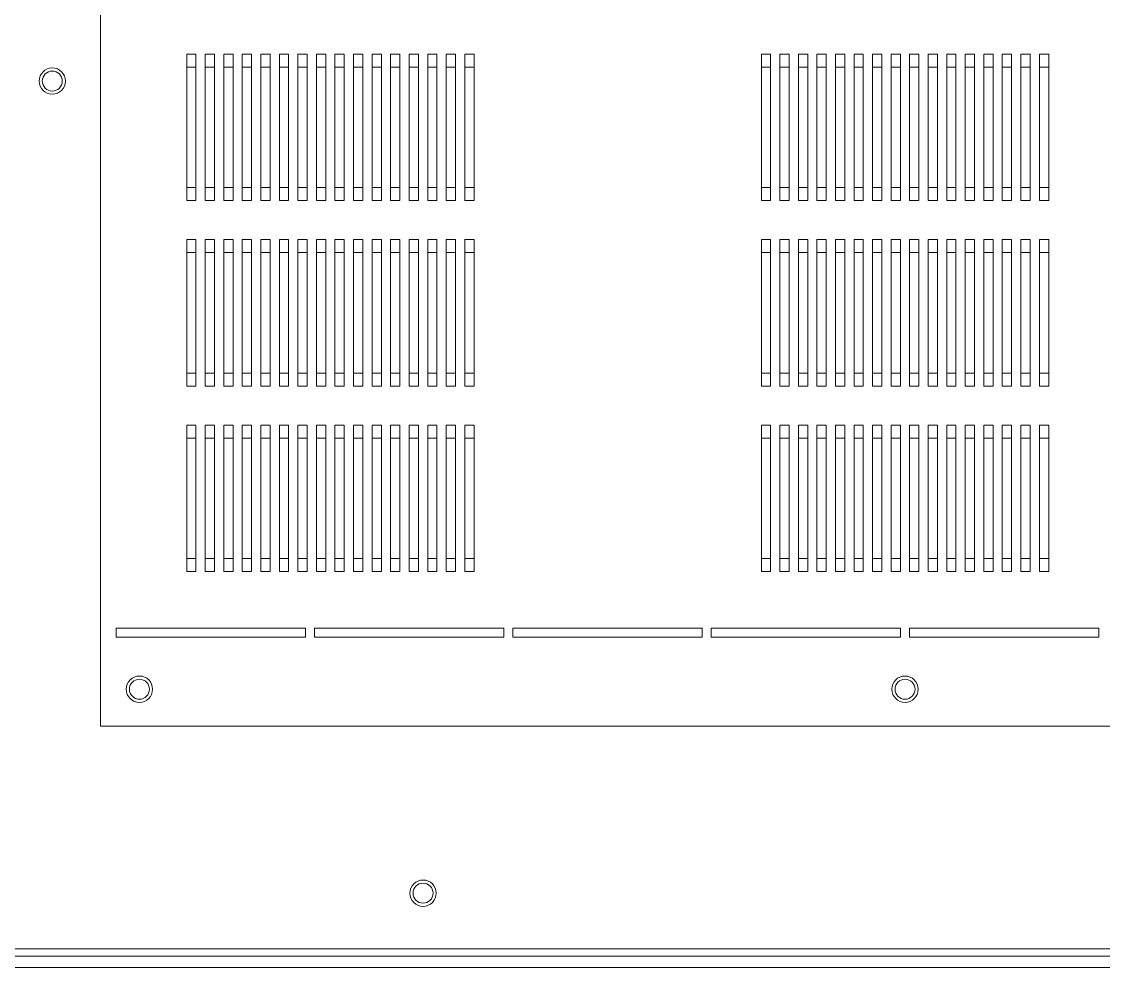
# Model space of a CAD drawing. Extents: x 758840 to 1108724, y -102573 to 143521.
# Drawn here: x 877093.7 to 877385.5, y 66432.6 to 66687.6 of the extents above; entities that cross this region are included whole.
import ezdxf

# ---------------------------------------------------------------- set-up
doc = ezdxf.new("R2010")
doc.units = 0
doc.header["$LTSCALE"] = 1000
doc.header["$MEASUREMENT"] = 0
doc.layers.add('02电气-设备', color=255, linetype='Continuous')

# ---------------------------------------------------------------- blocks, each defined once
blk = doc.blocks.new('低压总进线柜')
at = {"linetype": 'Continuous', "lineweight": 15}
for p, q in [((610, 65), (610, 430.5)), ((633.25, 242.74), (633.25, 246.24)), ((635.75, 246.24), (633.25, 246.24)), ((635.75, 242.74), (635.75, 246.24)), ((638.25, 242.74), (638.25, 246.24)), ((640.75, 246.24), (638.25, 246.24)), ((640.75, 242.74), (640.75, 246.24)), ((643.25, 242.74), (643.25, 246.24)), ((645.75, 246.24), (643.25, 246.24)), ((645.75, 242.74), (645.75, 246.24)), ((648.25, 242.74), (648.25, 246.24)), ((650.75, 246.24), (648.25, 246.24)), ((650.75, 242.74), (650.75, 246.24)), ((653.25, 242.74), (653.25, 246.24)), ((655.75, 246.24), (653.25, 246.24)), ((655.75, 242.74), (655.75, 246.24)), ((658.25, 242.74), (658.25, 246.24)), ((660.75, 246.24), (658.25, 246.24)), ((660.75, 242.74), (660.75, 246.24)), ((663.25, 242.74), (663.25, 246.24)), ((665.75, 246.24), (663.25, 246.24)), ((665.75, 242.74), (665.75, 246.24)), ((668.25, 242.74), (668.25, 246.24)), ((670.75, 246.24), (668.25, 246.24)), ((670.75, 242.74), (670.75, 246.24)), ((673.25, 242.74), (673.25, 246.24)), ((675.75, 246.24), (673.25, 246.24)), ((675.75, 242.74), (675.75, 246.24)), ((678.25, 242.74), (678.25, 246.24)), ((680.75, 246.24), (678.25, 246.24)), ((680.75, 242.74), (680.75, 246.24)), ((683.25, 242.74), (683.25, 246.24)), ((685.75, 246.24), (683.25, 246.24)), ((685.75, 242.74), (685.75, 246.24)), ((688.25, 242.74), (688.25, 246.24)), ((690.75, 246.24), (688.25, 246.24)), ((690.75, 242.74), (690.75, 246.24)), ((693.25, 242.74), (693.25, 246.24)), ((695.75, 246.24), (693.25, 246.24)), ((695.75, 242.74), (695.75, 246.24)), ((698.25, 242.74), (698.25, 246.24)), ((700.75, 246.24), (698.25, 246.24)), ((700.75, 242.74), (700.75, 246.24)), ((703.25, 242.74), (703.25, 246.24)), ((705.75, 246.24), (703.25, 246.24)), ((705.75, 242.74), (705.75, 246.24)), ((708.25, 242.74), (708.25, 246.24)), ((710.75, 246.24), (708.25, 246.24)), ((710.75, 242.74), (710.75, 246.24)), ((788.25, 242.74), (788.25, 246.24)), ((790.75, 246.24), (788.25, 246.24)), ((790.75, 242.74), (790.75, 246.24)), ((793.25, 242.74), (793.25, 246.24)), ((795.75, 246.24), (793.25, 246.24)), ((795.75, 242.74), (795.75, 246.24)), ((798.25, 242.74), (798.25, 246.24)), ((800.75, 246.24), (798.25, 246.24)), ((800.75, 242.74), (800.75, 246.24)), ((803.25, 242.74), (803.25, 246.24)), ((805.75, 246.24), (803.25, 246.24)), ((805.75, 242.74), (805.75, 246.24)), ((808.25, 242.74), (808.25, 246.24)), ((810.75, 246.24), (808.25, 246.24)), ((810.75, 242.74), (810.75, 246.24)), ((813.25, 242.74), (813.25, 246.24)), ((815.75, 246.24), (813.25, 246.24)), ((815.75, 242.74), (815.75, 246.24)), ((818.25, 242.74), (818.25, 246.24)), ((820.75, 246.24), (818.25, 246.24)), ((820.75, 242.74), (820.75, 246.24)), ((823.25, 242.74), (823.25, 246.24)), ((825.75, 246.24), (823.25, 246.24)), ((825.75, 242.74), (825.75, 246.24)), ((828.25, 242.74), (828.25, 246.24)), ((830.75, 246.24), (828.25, 246.24)), ((830.75, 242.74), (830.75, 246.24)), ((833.25, 242.74), (833.25, 246.24)), ((835.75, 246.24), (833.25, 246.24)), ((835.75, 242.74), (835.75, 246.24)), ((838.25, 242.74), (838.25, 246.24)), ((840.75, 246.24), (838.25, 246.24)), ((840.75, 242.74), (840.75, 246.24)), ((843.25, 242.74), (843.25, 246.24)), ((845.75, 246.24), (843.25, 246.24)), ((845.75, 242.74), (845.75, 246.24)), ((848.25, 242.74), (848.25, 246.24)), ((850.75, 246.24), (848.25, 246.24)), ((850.75, 242.74), (850.75, 246.24)), ((853.25, 242.74), (853.25, 246.24)), ((855.75, 246.24), (853.25, 246.24)), ((855.75, 242.74), (855.75, 246.24)), ((858.25, 242.74), (858.25, 246.24)), ((860.75, 246.24), (858.25, 246.24)), ((860.75, 242.74), (860.75, 246.24)), ((863.25, 242.74), (863.25, 246.24)), ((865.75, 246.24), (863.25, 246.24)), ((865.75, 242.74), (865.75, 246.24)), ((635.75, 242.74), (633.25, 242.74)), ((633.25, 210.26), (633.25, 242.74)), ((635.75, 210.26), (635.75, 242.74)), ((640.75, 242.74), (638.25, 242.74)), ((638.25, 210.26), (638.25, 242.74)), ((640.75, 210.26), (640.75, 242.74)), ((645.75, 242.74), (643.25, 242.74)), ((643.25, 210.26), (643.25, 242.74)), ((645.75, 210.26), (645.75, 242.74)), ((650.75, 242.74), (648.25, 242.74)), ((648.25, 210.26), (648.25, 242.74)), ((650.75, 210.26), (650.75, 242.74)), ((655.75, 242.74), (653.25, 242.74)), ((653.25, 210.26), (653.25, 242.74)), ((655.75, 210.26), (655.75, 242.74)), ((660.75, 242.74), (658.25, 242.74)), ((658.25, 210.26), (658.25, 242.74)), ((660.75, 210.26), (660.75, 242.74)), ((665.75, 242.74), (663.25, 242.74)), ((663.25, 210.26), (663.25, 242.74)), ((665.75, 210.26), (665.75, 242.74)), ((670.75, 242.74), (668.25, 242.74)), ((668.25, 210.26), (668.25, 242.74)), ((670.75, 210.26), (670.75, 242.74)), ((675.75, 242.74), (673.25, 242.74)), ((673.25, 210.26), (673.25, 242.74)), ((675.75, 210.26), (675.75, 242.74)), ((680.75, 242.74), (678.25, 242.74)), ((678.25, 210.26), (678.25, 242.74)), ((680.75, 210.26), (680.75, 242.74)), ((685.75, 242.74), (683.25, 242.74)), ((683.25, 210.26), (683.25, 242.74)), ((685.75, 210.26), (685.75, 242.74)), ((690.75, 242.74), (688.25, 242.74)), ((688.25, 210.26), (688.25, 242.74)), ((690.75, 210.26), (690.75, 242.74)), ((695.75, 242.74), (693.25, 242.74)), ((693.25, 210.26), (693.25, 242.74)), ((695.75, 210.26), (695.75, 242.74)), ((700.75, 242.74), (698.25, 242.74)), ((698.25, 210.26), (698.25, 242.74)), ((700.75, 210.26), (700.75, 242.74)), ((705.75, 242.74), (703.25, 242.74)), ((703.25, 210.26), (703.25, 242.74)), ((705.75, 210.26), (705.75, 242.74)), ((710.75, 242.74), (708.25, 242.74)), ((708.25, 210.26), (708.25, 242.74)), ((710.75, 210.26), (710.75, 242.74)), ((790.75, 242.74), (788.25, 242.74)), ((788.25, 210.26), (788.25, 242.74)), ((790.75, 210.26), (790.75, 242.74)), ((795.75, 242.74), (793.25, 242.74)), ((793.25, 210.26), (793.25, 242.74)), ((795.75, 210.26), (795.75, 242.74)), ((800.75, 242.74), (798.25, 242.74)), ((798.25, 210.26), (798.25, 242.74)), ((800.75, 210.26), (800.75, 242.74)), ((805.75, 242.74), (803.25, 242.74)), ((803.25, 210.26), (803.25, 242.74)), ((805.75, 210.26), (805.75, 242.74)), ((810.75, 242.74), (808.25, 242.74)), ((808.25, 210.26), (808.25, 242.74)), ((810.75, 210.26), (810.75, 242.74)), ((815.75, 242.74), (813.25, 242.74)), ((813.25, 210.26), (813.25, 242.74)), ((815.75, 210.26), (815.75, 242.74)), ((820.75, 242.74), (818.25, 242.74)), ((818.25, 210.26), (818.25, 242.74)), ((820.75, 210.26), (820.75, 242.74)), ((825.75, 242.74), (823.25, 242.74)), ((823.25, 210.26), (823.25, 242.74)), ((825.75, 210.26), (825.75, 242.74)), ((830.75, 242.74), (828.25, 242.74)), ((828.25, 210.26), (828.25, 242.74)), ((830.75, 210.26), (830.75, 242.74)), ((835.75, 242.74), (833.25, 242.74)), ((833.25, 210.26), (833.25, 242.74)), ((835.75, 210.26), (835.75, 242.74)), ((840.75, 242.74), (838.25, 242.74)), ((838.25, 210.26), (838.25, 242.74)), ((840.75, 210.26), (840.75, 242.74)), ((845.75, 242.74), (843.25, 242.74)), ((843.25, 210.26), (843.25, 242.74)), ((845.75, 210.26), (845.75, 242.74)), ((850.75, 242.74), (848.25, 242.74)), ((848.25, 210.26), (848.25, 242.74)), ((850.75, 210.26), (850.75, 242.74)), ((855.75, 242.74), (853.25, 242.74)), ((853.25, 210.26), (853.25, 242.74)), ((855.75, 210.26), (855.75, 242.74)), ((860.75, 242.74), (858.25, 242.74)), ((858.25, 210.26), (858.25, 242.74)), ((860.75, 210.26), (860.75, 242.74)), ((865.75, 242.74), (863.25, 242.74)), ((863.25, 210.26), (863.25, 242.74)), ((865.75, 210.26), (865.75, 242.74)), ((635.75, 210.26), (633.25, 210.26)), ((633.25, 206.76), (633.25, 210.26)), ((635.75, 206.76), (635.75, 210.26)), ((640.75, 210.26), (638.25, 210.26)), ((638.25, 206.76), (638.25, 210.26)), ((640.75, 206.76), (640.75, 210.26)), ((645.75, 210.26), (643.25, 210.26)), ((643.25, 206.76), (643.25, 210.26)), ((645.75, 206.76), (645.75, 210.26)), ((650.75, 210.26), (648.25, 210.26)), ((648.25, 206.76), (648.25, 210.26)), ((650.75, 206.76), (650.75, 210.26)), ((655.75, 210.26), (653.25, 210.26)), ((653.25, 206.76), (653.25, 210.26)), ((655.75, 206.76), (655.75, 210.26)), ((660.75, 210.26), (658.25, 210.26)), ((658.25, 206.76), (658.25, 210.26)), ((660.75, 206.76), (660.75, 210.26)), ((665.75, 210.26), (663.25, 210.26)), ((663.25, 206.76), (663.25, 210.26)), ((665.75, 206.76), (665.75, 210.26)), ((670.75, 210.26), (668.25, 210.26)), ((668.25, 206.76), (668.25, 210.26)), ((670.75, 206.76), (670.75, 210.26)), ((675.75, 210.26), (673.25, 210.26)), ((673.25, 206.76), (673.25, 210.26)), ((675.75, 206.76), (675.75, 210.26)), ((680.75, 210.26), (678.25, 210.26)), ((678.25, 206.76), (678.25, 210.26)), ((680.75, 206.76), (680.75, 210.26)), ((685.75, 210.26), (683.25, 210.26)), ((683.25, 206.76), (683.25, 210.26)), ((685.75, 206.76), (685.75, 210.26)), ((690.75, 210.26), (688.25, 210.26)), ((688.25, 206.76), (688.25, 210.26)), ((690.75, 206.76), (690.75, 210.26)), ((695.75, 210.26), (693.25, 210.26)), ((693.25, 206.76), (693.25, 210.26)), ((695.75, 206.76), (695.75, 210.26)), ((700.75, 210.26), (698.25, 210.26)), ((698.25, 206.76), (698.25, 210.26)), ((700.75, 206.76), (700.75, 210.26)), ((705.75, 210.26), (703.25, 210.26)), ((703.25, 206.76), (703.25, 210.26)), ((705.75, 206.76), (705.75, 210.26)), ((710.75, 210.26), (708.25, 210.26)), ((708.25, 206.76), (708.25, 210.26)), ((710.75, 206.76), (710.75, 210.26)), ((790.75, 210.26), (788.25, 210.26)), ((788.25, 206.76), (788.25, 210.26)), ((790.75, 206.76), (790.75, 210.26)), ((795.75, 210.26), (793.25, 210.26)), ((793.25, 206.76), (793.25, 210.26)), ((795.75, 206.76), (795.75, 210.26)), ((800.75, 210.26), (798.25, 210.26)), ((798.25, 206.76), (798.25, 210.26)), ((800.75, 206.76), (800.75, 210.26)), ((805.75, 210.26), (803.25, 210.26)), ((803.25, 206.76), (803.25, 210.26)), ((805.75, 206.76), (805.75, 210.26)), ((810.75, 210.26), (808.25, 210.26)), ((808.25, 206.76), (808.25, 210.26)), ((810.75, 206.76), (810.75, 210.26)), ((815.75, 210.26), (813.25, 210.26)), ((813.25, 206.76), (813.25, 210.26)), ((815.75, 206.76), (815.75, 210.26)), ((820.75, 210.26), (818.25, 210.26)), ((818.25, 206.76), (818.25, 210.26)), ((820.75, 206.76), (820.75, 210.26)), ((825.75, 210.26), (823.25, 210.26)), ((823.25, 206.76), (823.25, 210.26)), ((825.75, 206.76), (825.75, 210.26)), ((830.75, 210.26), (828.25, 210.26)), ((828.25, 206.76), (828.25, 210.26)), ((830.75, 206.76), (830.75, 210.26)), ((835.75, 210.26), (833.25, 210.26)), ((833.25, 206.76), (833.25, 210.26)), ((835.75, 206.76), (835.75, 210.26)), ((840.75, 210.26), (838.25, 210.26)), ((838.25, 206.76), (838.25, 210.26)), ((840.75, 206.76), (840.75, 210.26)), ((845.75, 210.26), (843.25, 210.26)), ((843.25, 206.76), (843.25, 210.26)), ((845.75, 206.76), (845.75, 210.26)), ((850.75, 210.26), (848.25, 210.26)), ((848.25, 206.76), (848.25, 210.26)), ((850.75, 206.76), (850.75, 210.26)), ((855.75, 210.26), (853.25, 210.26)), ((853.25, 206.76), (853.25, 210.26)), ((855.75, 206.76), (855.75, 210.26)), ((860.75, 210.26), (858.25, 210.26)), ((858.25, 206.76), (858.25, 210.26)), ((860.75, 206.76), (860.75, 210.26)), ((865.75, 210.26), (863.25, 210.26)), ((863.25, 206.76), (863.25, 210.26)), ((865.75, 206.76), (865.75, 210.26)), ((633.25, 206.76), (635.75, 206.76)), ((638.25, 206.76), (640.75, 206.76)), ((643.25, 206.76), (645.75, 206.76)), ((648.25, 206.76), (650.75, 206.76)), ((653.25, 206.76), (655.75, 206.76)), ((658.25, 206.76), (660.75, 206.76)), ((663.25, 206.76), (665.75, 206.76)), ((668.25, 206.76), (670.75, 206.76)), ((673.25, 206.76), (675.75, 206.76)), ((678.25, 206.76), (680.75, 206.76)), ((683.25, 206.76), (685.75, 206.76)), ((688.25, 206.76), (690.75, 206.76)), ((693.25, 206.76), (695.75, 206.76)), ((698.25, 206.76), (700.75, 206.76)), ((703.25, 206.76), (705.75, 206.76)), ((708.25, 206.76), (710.75, 206.76)), ((788.25, 206.76), (790.75, 206.76)), ((793.25, 206.76), (795.75, 206.76)), ((798.25, 206.76), (800.75, 206.76)), ((803.25, 206.76), (805.75, 206.76)), ((808.25, 206.76), (810.75, 206.76)), ((813.25, 206.76), (815.75, 206.76)), ((818.25, 206.76), (820.75, 206.76)), ((823.25, 206.76), (825.75, 206.76)), ((828.25, 206.76), (830.75, 206.76)), ((833.25, 206.76), (835.75, 206.76)), ((838.25, 206.76), (840.75, 206.76)), ((843.25, 206.76), (845.75, 206.76)), ((848.25, 206.76), (850.75, 206.76)), ((853.25, 206.76), (855.75, 206.76)), ((858.25, 206.76), (860.75, 206.76)), ((863.25, 206.76), (865.75, 206.76)), ((633.25, 192.74), (633.25, 196.24)), ((635.75, 196.24), (633.25, 196.24)), ((635.75, 192.74), (635.75, 196.24)), ((638.25, 192.74), (638.25, 196.24)), ((640.75, 196.24), (638.25, 196.24)), ((640.75, 192.74), (640.75, 196.24)), ((643.25, 192.74), (643.25, 196.24)), ((645.75, 196.24), (643.25, 196.24)), ((645.75, 192.74), (645.75, 196.24)), ((648.25, 192.74), (648.25, 196.24)), ((650.75, 196.24), (648.25, 196.24)), ((650.75, 192.74), (650.75, 196.24)), ((653.25, 192.74), (653.25, 196.24)), ((655.75, 196.24), (653.25, 196.24)), ((655.75, 192.74), (655.75, 196.24)), ((658.25, 192.74), (658.25, 196.24)), ((660.75, 196.24), (658.25, 196.24)), ((660.75, 192.74), (660.75, 196.24)), ((663.25, 192.74), (663.25, 196.24)), ((665.75, 196.24), (663.25, 196.24)), ((665.75, 192.74), (665.75, 196.24)), ((668.25, 192.74), (668.25, 196.24)), ((670.75, 196.24), (668.25, 196.24)), ((670.75, 192.74), (670.75, 196.24)), ((673.25, 192.74), (673.25, 196.24)), ((675.75, 196.24), (673.25, 196.24)), ((675.75, 192.74), (675.75, 196.24)), ((678.25, 192.74), (678.25, 196.24)), ((680.75, 196.24), (678.25, 196.24)), ((680.75, 192.74), (680.75, 196.24)), ((683.25, 192.74), (683.25, 196.24)), ((685.75, 196.24), (683.25, 196.24)), ((685.75, 192.74), (685.75, 196.24)), ((688.25, 192.74), (688.25, 196.24)), ((690.75, 196.24), (688.25, 196.24)), ((690.75, 192.74), (690.75, 196.24)), ((693.25, 192.74), (693.25, 196.24)), ((695.75, 196.24), (693.25, 196.24)), ((695.75, 192.74), (695.75, 196.24)), ((698.25, 192.74), (698.25, 196.24)), ((700.75, 196.24), (698.25, 196.24)), ((700.75, 192.74), (700.75, 196.24)), ((703.25, 192.74), (703.25, 196.24)), ((705.75, 196.24), (703.25, 196.24)), ((705.75, 192.74), (705.75, 196.24)), ((708.25, 192.74), (708.25, 196.24)), ((710.75, 196.24), (708.25, 196.24)), ((710.75, 192.74), (710.75, 196.24)), ((788.25, 192.74), (788.25, 196.24)), ((790.75, 196.24), (788.25, 196.24)), ((790.75, 192.74), (790.75, 196.24)), ((793.25, 192.74), (793.25, 196.24)), ((795.75, 196.24), (793.25, 196.24)), ((795.75, 192.74), (795.75, 196.24)), ((798.25, 192.74), (798.25, 196.24)), ((800.75, 196.24), (798.25, 196.24)), ((800.75, 192.74), (800.75, 196.24)), ((803.25, 192.74), (803.25, 196.24)), ((805.75, 196.24), (803.25, 196.24)), ((805.75, 192.74), (805.75, 196.24)), ((808.25, 192.74), (808.25, 196.24)), ((810.75, 196.24), (808.25, 196.24)), ((810.75, 192.74), (810.75, 196.24)), ((813.25, 192.74), (813.25, 196.24)), ((815.75, 196.24), (813.25, 196.24)), ((815.75, 192.74), (815.75, 196.24)), ((818.25, 192.74), (818.25, 196.24)), ((820.75, 196.24), (818.25, 196.24)), ((820.75, 192.74), (820.75, 196.24)), ((823.25, 192.74), (823.25, 196.24)), ((825.75, 196.24), (823.25, 196.24)), ((825.75, 192.74), (825.75, 196.24)), ((828.25, 192.74), (828.25, 196.24)), ((830.75, 196.24), (828.25, 196.24)), ((830.75, 192.74), (830.75, 196.24)), ((833.25, 192.74), (833.25, 196.24)), ((835.75, 196.24), (833.25, 196.24)), ((835.75, 192.74), (835.75, 196.24)), ((838.25, 192.74), (838.25, 196.24)), ((840.75, 196.24), (838.25, 196.24)), ((840.75, 192.74), (840.75, 196.24)), ((843.25, 192.74), (843.25, 196.24)), ((845.75, 196.24), (843.25, 196.24)), ((845.75, 192.74), (845.75, 196.24)), ((848.25, 192.74), (848.25, 196.24)), ((850.75, 196.24), (848.25, 196.24)), ((850.75, 192.74), (850.75, 196.24)), ((853.25, 192.74), (853.25, 196.24)), ((855.75, 196.24), (853.25, 196.24)), ((855.75, 192.74), (855.75, 196.24)), ((858.25, 192.74), (858.25, 196.24)), ((860.75, 196.24), (858.25, 196.24)), ((860.75, 192.74), (860.75, 196.24)), ((863.25, 192.74), (863.25, 196.24)), ((865.75, 196.24), (863.25, 196.24)), ((865.75, 192.74), (865.75, 196.24)), ((635.75, 192.74), (633.25, 192.74)), ((633.25, 160.26), (633.25, 192.74)), ((635.75, 160.26), (635.75, 192.74)), ((640.75, 192.74), (638.25, 192.74)), ((638.25, 160.26), (638.25, 192.74)), ((640.75, 160.26), (640.75, 192.74)), ((645.75, 192.74), (643.25, 192.74)), ((643.25, 160.26), (643.25, 192.74)), ((645.75, 160.26), (645.75, 192.74)), ((650.75, 192.74), (648.25, 192.74)), ((648.25, 160.26), (648.25, 192.74)), ((650.75, 160.26), (650.75, 192.74)), ((655.75, 192.74), (653.25, 192.74)), ((653.25, 160.26), (653.25, 192.74)), ((655.75, 160.26), (655.75, 192.74)), ((660.75, 192.74), (658.25, 192.74)), ((658.25, 160.26), (658.25, 192.74)), ((660.75, 160.26), (660.75, 192.74)), ((665.75, 192.74), (663.25, 192.74)), ((663.25, 160.26), (663.25, 192.74)), ((665.75, 160.26), (665.75, 192.74)), ((670.75, 192.74), (668.25, 192.74)), ((668.25, 160.26), (668.25, 192.74)), ((670.75, 160.26), (670.75, 192.74)), ((675.75, 192.74), (673.25, 192.74)), ((673.25, 160.26), (673.25, 192.74)), ((675.75, 160.26), (675.75, 192.74)), ((680.75, 192.74), (678.25, 192.74)), ((678.25, 160.26), (678.25, 192.74)), ((680.75, 160.26), (680.75, 192.74)), ((685.75, 192.74), (683.25, 192.74)), ((683.25, 160.26), (683.25, 192.74)), ((685.75, 160.26), (685.75, 192.74)), ((690.75, 192.74), (688.25, 192.74)), ((688.25, 160.26), (688.25, 192.74)), ((690.75, 160.26), (690.75, 192.74)), ((695.75, 192.74), (693.25, 192.74)), ((693.25, 160.26), (693.25, 192.74)), ((695.75, 160.26), (695.75, 192.74)), ((700.75, 192.74), (698.25, 192.74)), ((698.25, 160.26), (698.25, 192.74)), ((700.75, 160.26), (700.75, 192.74)), ((705.75, 192.74), (703.25, 192.74)), ((703.25, 160.26), (703.25, 192.74)), ((705.75, 160.26), (705.75, 192.74)), ((710.75, 192.74), (708.25, 192.74)), ((708.25, 160.26), (708.25, 192.74)), ((710.75, 160.26), (710.75, 192.74)), ((790.75, 192.74), (788.25, 192.74)), ((788.25, 160.26), (788.25, 192.74)), ((790.75, 160.26), (790.75, 192.74)), ((795.75, 192.74), (793.25, 192.74)), ((793.25, 160.26), (793.25, 192.74)), ((795.75, 160.26), (795.75, 192.74)), ((800.75, 192.74), (798.25, 192.74)), ((798.25, 160.26), (798.25, 192.74)), ((800.75, 160.26), (800.75, 192.74)), ((805.75, 192.74), (803.25, 192.74)), ((803.25, 160.26), (803.25, 192.74)), ((805.75, 160.26), (805.75, 192.74)), ((810.75, 192.74), (808.25, 192.74)), ((808.25, 160.26), (808.25, 192.74)), ((810.75, 160.26), (810.75, 192.74)), ((815.75, 192.74), (813.25, 192.74)), ((813.25, 160.26), (813.25, 192.74)), ((815.75, 160.26), (815.75, 192.74)), ((820.75, 192.74), (818.25, 192.74)), ((818.25, 160.26), (818.25, 192.74)), ((820.75, 160.26), (820.75, 192.74)), ((825.75, 192.74), (823.25, 192.74)), ((823.25, 160.26), (823.25, 192.74)), ((825.75, 160.26), (825.75, 192.74)), ((830.75, 192.74), (828.25, 192.74)), ((828.25, 160.26), (828.25, 192.74)), ((830.75, 160.26), (830.75, 192.74)), ((835.75, 192.74), (833.25, 192.74)), ((833.25, 160.26), (833.25, 192.74)), ((835.75, 160.26), (835.75, 192.74)), ((840.75, 192.74), (838.25, 192.74)), ((838.25, 160.26), (838.25, 192.74)), ((840.75, 160.26), (840.75, 192.74)), ((845.75, 192.74), (843.25, 192.74)), ((843.25, 160.26), (843.25, 192.74)), ((845.75, 160.26), (845.75, 192.74)), ((850.75, 192.74), (848.25, 192.74)), ((848.25, 160.26), (848.25, 192.74)), ((850.75, 160.26), (850.75, 192.74)), ((855.75, 192.74), (853.25, 192.74)), ((853.25, 160.26), (853.25, 192.74)), ((855.75, 160.26), (855.75, 192.74)), ((860.75, 192.74), (858.25, 192.74)), ((858.25, 160.26), (858.25, 192.74)), ((860.75, 160.26), (860.75, 192.74)), ((865.75, 192.74), (863.25, 192.74)), ((863.25, 160.26), (863.25, 192.74)), ((865.75, 160.26), (865.75, 192.74)), ((635.75, 160.26), (633.25, 160.26)), ((633.25, 156.76), (633.25, 160.26)), ((635.75, 156.76), (635.75, 160.26)), ((640.75, 160.26), (638.25, 160.26)), ((638.25, 156.76), (638.25, 160.26)), ((640.75, 156.76), (640.75, 160.26)), ((645.75, 160.26), (643.25, 160.26)), ((643.25, 156.76), (643.25, 160.26)), ((645.75, 156.76), (645.75, 160.26)), ((650.75, 160.26), (648.25, 160.26)), ((648.25, 156.76), (648.25, 160.26)), ((650.75, 156.76), (650.75, 160.26)), ((655.75, 160.26), (653.25, 160.26)), ((653.25, 156.76), (653.25, 160.26)), ((655.75, 156.76), (655.75, 160.26)), ((660.75, 160.26), (658.25, 160.26)), ((658.25, 156.76), (658.25, 160.26)), ((660.75, 156.76), (660.75, 160.26)), ((665.75, 160.26), (663.25, 160.26)), ((663.25, 156.76), (663.25, 160.26)), ((665.75, 156.76), (665.75, 160.26)), ((670.75, 160.26), (668.25, 160.26)), ((668.25, 156.76), (668.25, 160.26)), ((670.75, 156.76), (670.75, 160.26)), ((675.75, 160.26), (673.25, 160.26)), ((673.25, 156.76), (673.25, 160.26)), ((675.75, 156.76), (675.75, 160.26)), ((680.75, 160.26), (678.25, 160.26)), ((678.25, 156.76), (678.25, 160.26)), ((680.75, 156.76), (680.75, 160.26)), ((685.75, 160.26), (683.25, 160.26)), ((683.25, 156.76), (683.25, 160.26)), ((685.75, 156.76), (685.75, 160.26)), ((690.75, 160.26), (688.25, 160.26)), ((688.25, 156.76), (688.25, 160.26)), ((690.75, 156.76), (690.75, 160.26)), ((695.75, 160.26), (693.25, 160.26)), ((693.25, 156.76), (693.25, 160.26)), ((695.75, 156.76), (695.75, 160.26)), ((700.75, 160.26), (698.25, 160.26)), ((698.25, 156.76), (698.25, 160.26)), ((700.75, 156.76), (700.75, 160.26)), ((705.75, 160.26), (703.25, 160.26)), ((703.25, 156.76), (703.25, 160.26)), ((705.75, 156.76), (705.75, 160.26)), ((710.75, 160.26), (708.25, 160.26)), ((708.25, 156.76), (708.25, 160.26)), ((710.75, 156.76), (710.75, 160.26)), ((790.75, 160.26), (788.25, 160.26)), ((788.25, 156.76), (788.25, 160.26)), ((790.75, 156.76), (790.75, 160.26)), ((795.75, 160.26), (793.25, 160.26)), ((793.25, 156.76), (793.25, 160.26)), ((795.75, 156.76), (795.75, 160.26)), ((800.75, 160.26), (798.25, 160.26)), ((798.25, 156.76), (798.25, 160.26)), ((800.75, 156.76), (800.75, 160.26)), ((805.75, 160.26), (803.25, 160.26)), ((803.25, 156.76), (803.25, 160.26)), ((805.75, 156.76), (805.75, 160.26)), ((810.75, 160.26), (808.25, 160.26)), ((808.25, 156.76), (808.25, 160.26)), ((810.75, 156.76), (810.75, 160.26)), ((815.75, 160.26), (813.25, 160.26)), ((813.25, 156.76), (813.25, 160.26)), ((815.75, 156.76), (815.75, 160.26)), ((820.75, 160.26), (818.25, 160.26)), ((818.25, 156.76), (818.25, 160.26)), ((820.75, 156.76), (820.75, 160.26)), ((825.75, 160.26), (823.25, 160.26)), ((823.25, 156.76), (823.25, 160.26)), ((825.75, 156.76), (825.75, 160.26)), ((830.75, 160.26), (828.25, 160.26)), ((828.25, 156.76), (828.25, 160.26)), ((830.75, 156.76), (830.75, 160.26)), ((835.75, 160.26), (833.25, 160.26)), ((833.25, 156.76), (833.25, 160.26)), ((835.75, 156.76), (835.75, 160.26)), ((840.75, 160.26), (838.25, 160.26)), ((838.25, 156.76), (838.25, 160.26)), ((840.75, 156.76), (840.75, 160.26)), ((845.75, 160.26), (843.25, 160.26)), ((843.25, 156.76), (843.25, 160.26)), ((845.75, 156.76), (845.75, 160.26)), ((850.75, 160.26), (848.25, 160.26)), ((848.25, 156.76), (848.25, 160.26)), ((850.75, 156.76), (850.75, 160.26)), ((855.75, 160.26), (853.25, 160.26)), ((853.25, 156.76), (853.25, 160.26)), ((855.75, 156.76), (855.75, 160.26)), ((860.75, 160.26), (858.25, 160.26)), ((858.25, 156.76), (858.25, 160.26)), ((860.75, 156.76), (860.75, 160.26)), ((865.75, 160.26), (863.25, 160.26)), ((863.25, 156.76), (863.25, 160.26)), ((865.75, 156.76), (865.75, 160.26)), ((633.25, 156.76), (635.75, 156.76)), ((638.25, 156.76), (640.75, 156.76)), ((643.25, 156.76), (645.75, 156.76)), ((648.25, 156.76), (650.75, 156.76)), ((653.25, 156.76), (655.75, 156.76)), ((658.25, 156.76), (660.75, 156.76)), ((663.25, 156.76), (665.75, 156.76)), ((668.25, 156.76), (670.75, 156.76)), ((673.25, 156.76), (675.75, 156.76)), ((678.25, 156.76), (680.75, 156.76)), ((683.25, 156.76), (685.75, 156.76)), ((688.25, 156.76), (690.75, 156.76)), ((693.25, 156.76), (695.75, 156.76)), ((698.25, 156.76), (700.75, 156.76)), ((703.25, 156.76), (705.75, 156.76)), ((708.25, 156.76), (710.75, 156.76)), ((788.25, 156.76), (790.75, 156.76)), ((793.25, 156.76), (795.75, 156.76)), ((798.25, 156.76), (800.75, 156.76)), ((803.25, 156.76), (805.75, 156.76)), ((808.25, 156.76), (810.75, 156.76)), ((813.25, 156.76), (815.75, 156.76)), ((818.25, 156.76), (820.75, 156.76)), ((823.25, 156.76), (825.75, 156.76)), ((828.25, 156.76), (830.75, 156.76)), ((833.25, 156.76), (835.75, 156.76)), ((838.25, 156.76), (840.75, 156.76)), ((843.25, 156.76), (845.75, 156.76)), ((848.25, 156.76), (850.75, 156.76)), ((853.25, 156.76), (855.75, 156.76)), ((858.25, 156.76), (860.75, 156.76)), ((863.25, 156.76), (865.75, 156.76)), ((633.25, 142.74), (633.25, 146.24)), ((635.75, 146.24), (633.25, 146.24)), ((635.75, 142.74), (635.75, 146.24)), ((638.25, 142.74), (638.25, 146.24)), ((640.75, 146.24), (638.25, 146.24)), ((640.75, 142.74), (640.75, 146.24)), ((643.25, 142.74), (643.25, 146.24)), ((645.75, 146.24), (643.25, 146.24)), ((645.75, 142.74), (645.75, 146.24)), ((648.25, 142.74), (648.25, 146.24)), ((650.75, 146.24), (648.25, 146.24)), ((650.75, 142.74), (650.75, 146.24)), ((653.25, 142.74), (653.25, 146.24)), ((655.75, 146.24), (653.25, 146.24)), ((655.75, 142.74), (655.75, 146.24)), ((658.25, 142.74), (658.25, 146.24)), ((660.75, 146.24), (658.25, 146.24)), ((660.75, 142.74), (660.75, 146.24)), ((663.25, 142.74), (663.25, 146.24)), ((665.75, 146.24), (663.25, 146.24)), ((665.75, 142.74), (665.75, 146.24)), ((668.25, 142.74), (668.25, 146.24)), ((670.75, 146.24), (668.25, 146.24)), ((670.75, 142.74), (670.75, 146.24)), ((673.25, 142.74), (673.25, 146.24)), ((675.75, 146.24), (673.25, 146.24)), ((675.75, 142.74), (675.75, 146.24)), ((678.25, 142.74), (678.25, 146.24)), ((680.75, 146.24), (678.25, 146.24)), ((680.75, 142.74), (680.75, 146.24)), ((683.25, 142.74), (683.25, 146.24)), ((685.75, 146.24), (683.25, 146.24)), ((685.75, 142.74), (685.75, 146.24)), ((688.25, 142.74), (688.25, 146.24)), ((690.75, 146.24), (688.25, 146.24)), ((690.75, 142.74), (690.75, 146.24)), ((693.25, 142.74), (693.25, 146.24)), ((695.75, 146.24), (693.25, 146.24)), ((695.75, 142.74), (695.75, 146.24)), ((698.25, 142.74), (698.25, 146.24)), ((700.75, 146.24), (698.25, 146.24)), ((700.75, 142.74), (700.75, 146.24)), ((703.25, 142.74), (703.25, 146.24)), ((705.75, 146.24), (703.25, 146.24)), ((705.75, 142.74), (705.75, 146.24)), ((708.25, 142.74), (708.25, 146.24)), ((710.75, 146.24), (708.25, 146.24)), ((710.75, 142.74), (710.75, 146.24)), ((788.25, 142.74), (788.25, 146.24)), ((790.75, 146.24), (788.25, 146.24)), ((790.75, 142.74), (790.75, 146.24)), ((793.25, 142.74), (793.25, 146.24)), ((795.75, 146.24), (793.25, 146.24)), ((795.75, 142.74), (795.75, 146.24)), ((798.25, 142.74), (798.25, 146.24)), ((800.75, 146.24), (798.25, 146.24)), ((800.75, 142.74), (800.75, 146.24)), ((803.25, 142.74), (803.25, 146.24)), ((805.75, 146.24), (803.25, 146.24)), ((805.75, 142.74), (805.75, 146.24)), ((808.25, 142.74), (808.25, 146.24)), ((810.75, 146.24), (808.25, 146.24)), ((810.75, 142.74), (810.75, 146.24)), ((813.25, 142.74), (813.25, 146.24)), ((815.75, 146.24), (813.25, 146.24)), ((815.75, 142.74), (815.75, 146.24)), ((818.25, 142.74), (818.25, 146.24)), ((820.75, 146.24), (818.25, 146.24)), ((820.75, 142.74), (820.75, 146.24)), ((823.25, 142.74), (823.25, 146.24)), ((825.75, 146.24), (823.25, 146.24)), ((825.75, 142.74), (825.75, 146.24)), ((828.25, 142.74), (828.25, 146.24)), ((830.75, 146.24), (828.25, 146.24)), ((830.75, 142.74), (830.75, 146.24)), ((833.25, 142.74), (833.25, 146.24)), ((835.75, 146.24), (833.25, 146.24)), ((835.75, 142.74), (835.75, 146.24)), ((838.25, 142.74), (838.25, 146.24)), ((840.75, 146.24), (838.25, 146.24)), ((840.75, 142.74), (840.75, 146.24)), ((843.25, 142.74), (843.25, 146.24)), ((845.75, 146.24), (843.25, 146.24)), ((845.75, 142.74), (845.75, 146.24)), ((848.25, 142.74), (848.25, 146.24)), ((850.75, 146.24), (848.25, 146.24)), ((850.75, 142.74), (850.75, 146.24)), ((853.25, 142.74), (853.25, 146.24)), ((855.75, 146.24), (853.25, 146.24)), ((855.75, 142.74), (855.75, 146.24)), ((858.25, 142.74), (858.25, 146.24)), ((860.75, 146.24), (858.25, 146.24)), ((860.75, 142.74), (860.75, 146.24)), ((863.25, 142.74), (863.25, 146.24)), ((865.75, 146.24), (863.25, 146.24)), ((865.75, 142.74), (865.75, 146.24)), ((635.75, 142.74), (633.25, 142.74)), ((633.25, 110.26), (633.25, 142.74)), ((635.75, 110.26), (635.75, 142.74)), ((640.75, 142.74), (638.25, 142.74)), ((638.25, 110.26), (638.25, 142.74)), ((640.75, 110.26), (640.75, 142.74)), ((645.75, 142.74), (643.25, 142.74)), ((643.25, 110.26), (643.25, 142.74)), ((645.75, 110.26), (645.75, 142.74)), ((650.75, 142.74), (648.25, 142.74)), ((648.25, 110.26), (648.25, 142.74)), ((650.75, 110.26), (650.75, 142.74)), ((655.75, 142.74), (653.25, 142.74)), ((653.25, 110.26), (653.25, 142.74)), ((655.75, 110.26), (655.75, 142.74)), ((660.75, 142.74), (658.25, 142.74)), ((658.25, 110.26), (658.25, 142.74)), ((660.75, 110.26), (660.75, 142.74)), ((665.75, 142.74), (663.25, 142.74)), ((663.25, 110.26), (663.25, 142.74)), ((665.75, 110.26), (665.75, 142.74)), ((670.75, 142.74), (668.25, 142.74)), ((668.25, 110.26), (668.25, 142.74)), ((670.75, 110.26), (670.75, 142.74)), ((675.75, 142.74), (673.25, 142.74)), ((673.25, 110.26), (673.25, 142.74)), ((675.75, 110.26), (675.75, 142.74)), ((680.75, 142.74), (678.25, 142.74)), ((678.25, 110.26), (678.25, 142.74)), ((680.75, 110.26), (680.75, 142.74)), ((685.75, 142.74), (683.25, 142.74)), ((683.25, 110.26), (683.25, 142.74)), ((685.75, 110.26), (685.75, 142.74)), ((690.75, 142.74), (688.25, 142.74)), ((688.25, 110.26), (688.25, 142.74)), ((690.75, 110.26), (690.75, 142.74)), ((695.75, 142.74), (693.25, 142.74)), ((693.25, 110.26), (693.25, 142.74)), ((695.75, 110.26), (695.75, 142.74)), ((700.75, 142.74), (698.25, 142.74)), ((698.25, 110.26), (698.25, 142.74)), ((700.75, 110.26), (700.75, 142.74)), ((705.75, 142.74), (703.25, 142.74)), ((703.25, 110.26), (703.25, 142.74)), ((705.75, 110.26), (705.75, 142.74)), ((710.75, 142.74), (708.25, 142.74)), ((708.25, 110.26), (708.25, 142.74)), ((710.75, 110.26), (710.75, 142.74)), ((790.75, 142.74), (788.25, 142.74)), ((788.25, 110.26), (788.25, 142.74)), ((790.75, 110.26), (790.75, 142.74)), ((795.75, 142.74), (793.25, 142.74)), ((793.25, 110.26), (793.25, 142.74)), ((795.75, 110.26), (795.75, 142.74)), ((800.75, 142.74), (798.25, 142.74)), ((798.25, 110.26), (798.25, 142.74)), ((800.75, 110.26), (800.75, 142.74)), ((805.75, 142.74), (803.25, 142.74)), ((803.25, 110.26), (803.25, 142.74)), ((805.75, 110.26), (805.75, 142.74)), ((810.75, 142.74), (808.25, 142.74)), ((808.25, 110.26), (808.25, 142.74)), ((810.75, 110.26), (810.75, 142.74)), ((815.75, 142.74), (813.25, 142.74)), ((813.25, 110.26), (813.25, 142.74)), ((815.75, 110.26), (815.75, 142.74)), ((820.75, 142.74), (818.25, 142.74)), ((818.25, 110.26), (818.25, 142.74)), ((820.75, 110.26), (820.75, 142.74)), ((825.75, 142.74), (823.25, 142.74)), ((823.25, 110.26), (823.25, 142.74)), ((825.75, 110.26), (825.75, 142.74)), ((830.75, 142.74), (828.25, 142.74)), ((828.25, 110.26), (828.25, 142.74)), ((830.75, 110.26), (830.75, 142.74)), ((835.75, 142.74), (833.25, 142.74)), ((833.25, 110.26), (833.25, 142.74)), ((835.75, 110.26), (835.75, 142.74)), ((840.75, 142.74), (838.25, 142.74)), ((838.25, 110.26), (838.25, 142.74)), ((840.75, 110.26), (840.75, 142.74)), ((845.75, 142.74), (843.25, 142.74)), ((843.25, 110.26), (843.25, 142.74)), ((845.75, 110.26), (845.75, 142.74)), ((850.75, 142.74), (848.25, 142.74)), ((848.25, 110.26), (848.25, 142.74)), ((850.75, 110.26), (850.75, 142.74)), ((855.75, 142.74), (853.25, 142.74)), ((853.25, 110.26), (853.25, 142.74)), ((855.75, 110.26), (855.75, 142.74)), ((860.75, 142.74), (858.25, 142.74)), ((858.25, 110.26), (858.25, 142.74)), ((860.75, 110.26), (860.75, 142.74)), ((865.75, 142.74), (863.25, 142.74)), ((863.25, 110.26), (863.25, 142.74)), ((865.75, 110.26), (865.75, 142.74)), ((635.75, 110.26), (633.25, 110.26)), ((633.25, 106.76), (633.25, 110.26)), ((635.75, 106.76), (635.75, 110.26)), ((640.75, 110.26), (638.25, 110.26)), ((638.25, 106.76), (638.25, 110.26)), ((640.75, 106.76), (640.75, 110.26)), ((645.75, 110.26), (643.25, 110.26)), ((643.25, 106.76), (643.25, 110.26)), ((645.75, 106.76), (645.75, 110.26)), ((650.75, 110.26), (648.25, 110.26)), ((648.25, 106.76), (648.25, 110.26)), ((650.75, 106.76), (650.75, 110.26)), ((655.75, 110.26), (653.25, 110.26)), ((653.25, 106.76), (653.25, 110.26)), ((655.75, 106.76), (655.75, 110.26)), ((660.75, 110.26), (658.25, 110.26)), ((658.25, 106.76), (658.25, 110.26)), ((660.75, 106.76), (660.75, 110.26)), ((665.75, 110.26), (663.25, 110.26)), ((663.25, 106.76), (663.25, 110.26)), ((665.75, 106.76), (665.75, 110.26)), ((670.75, 110.26), (668.25, 110.26)), ((668.25, 106.76), (668.25, 110.26)), ((670.75, 106.76), (670.75, 110.26)), ((675.75, 110.26), (673.25, 110.26)), ((673.25, 106.76), (673.25, 110.26)), ((675.75, 106.76), (675.75, 110.26)), ((680.75, 110.26), (678.25, 110.26)), ((678.25, 106.76), (678.25, 110.26)), ((680.75, 106.76), (680.75, 110.26)), ((685.75, 110.26), (683.25, 110.26)), ((683.25, 106.76), (683.25, 110.26)), ((685.75, 106.76), (685.75, 110.26)), ((690.75, 110.26), (688.25, 110.26)), ((688.25, 106.76), (688.25, 110.26)), ((690.75, 106.76), (690.75, 110.26)), ((695.75, 110.26), (693.25, 110.26)), ((693.25, 106.76), (693.25, 110.26)), ((695.75, 106.76), (695.75, 110.26)), ((700.75, 110.26), (698.25, 110.26)), ((698.25, 106.76), (698.25, 110.26)), ((700.75, 106.76), (700.75, 110.26)), ((705.75, 110.26), (703.25, 110.26)), ((703.25, 106.76), (703.25, 110.26)), ((705.75, 106.76), (705.75, 110.26)), ((710.75, 110.26), (708.25, 110.26)), ((708.25, 106.76), (708.25, 110.26)), ((710.75, 106.76), (710.75, 110.26)), ((790.75, 110.26), (788.25, 110.26)), ((788.25, 106.76), (788.25, 110.26)), ((790.75, 106.76), (790.75, 110.26)), ((795.75, 110.26), (793.25, 110.26)), ((793.25, 106.76), (793.25, 110.26)), ((795.75, 106.76), (795.75, 110.26)), ((800.75, 110.26), (798.25, 110.26)), ((798.25, 106.76), (798.25, 110.26)), ((800.75, 106.76), (800.75, 110.26)), ((805.75, 110.26), (803.25, 110.26)), ((803.25, 106.76), (803.25, 110.26)), ((805.75, 106.76), (805.75, 110.26)), ((810.75, 110.26), (808.25, 110.26)), ((808.25, 106.76), (808.25, 110.26)), ((810.75, 106.76), (810.75, 110.26)), ((815.75, 110.26), (813.25, 110.26)), ((813.25, 106.76), (813.25, 110.26)), ((815.75, 106.76), (815.75, 110.26)), ((820.75, 110.26), (818.25, 110.26)), ((818.25, 106.76), (818.25, 110.26)), ((820.75, 106.76), (820.75, 110.26)), ((825.75, 110.26), (823.25, 110.26)), ((823.25, 106.76), (823.25, 110.26)), ((825.75, 106.76), (825.75, 110.26)), ((830.75, 110.26), (828.25, 110.26)), ((828.25, 106.76), (828.25, 110.26)), ((830.75, 106.76), (830.75, 110.26)), ((835.75, 110.26), (833.25, 110.26)), ((833.25, 106.76), (833.25, 110.26)), ((835.75, 106.76), (835.75, 110.26)), ((840.75, 110.26), (838.25, 110.26)), ((838.25, 106.76), (838.25, 110.26)), ((840.75, 106.76), (840.75, 110.26)), ((845.75, 110.26), (843.25, 110.26)), ((843.25, 106.76), (843.25, 110.26)), ((845.75, 106.76), (845.75, 110.26)), ((850.75, 110.26), (848.25, 110.26)), ((848.25, 106.76), (848.25, 110.26)), ((850.75, 106.76), (850.75, 110.26)), ((855.75, 110.26), (853.25, 110.26)), ((853.25, 106.76), (853.25, 110.26)), ((855.75, 106.76), (855.75, 110.26)), ((860.75, 110.26), (858.25, 110.26)), ((858.25, 106.76), (858.25, 110.26)), ((860.75, 106.76), (860.75, 110.26)), ((865.75, 110.26), (863.25, 110.26)), ((863.25, 106.76), (863.25, 110.26)), ((865.75, 106.76), (865.75, 110.26)), ((633.25, 106.76), (635.75, 106.76)), ((638.25, 106.76), (640.75, 106.76)), ((643.25, 106.76), (645.75, 106.76)), ((648.25, 106.76), (650.75, 106.76)), ((653.25, 106.76), (655.75, 106.76)), ((658.25, 106.76), (660.75, 106.76)), ((663.25, 106.76), (665.75, 106.76)), ((668.25, 106.76), (670.75, 106.76)), ((673.25, 106.76), (675.75, 106.76)), ((678.25, 106.76), (680.75, 106.76)), ((683.25, 106.76), (685.75, 106.76)), ((688.25, 106.76), (690.75, 106.76)), ((693.25, 106.76), (695.75, 106.76)), ((698.25, 106.76), (700.75, 106.76)), ((703.25, 106.76), (705.75, 106.76)), ((708.25, 106.76), (710.75, 106.76)), ((788.25, 106.76), (790.75, 106.76)), ((793.25, 106.76), (795.75, 106.76)), ((798.25, 106.76), (800.75, 106.76)), ((803.25, 106.76), (805.75, 106.76)), ((808.25, 106.76), (810.75, 106.76)), ((813.25, 106.76), (815.75, 106.76)), ((818.25, 106.76), (820.75, 106.76)), ((823.25, 106.76), (825.75, 106.76)), ((828.25, 106.76), (830.75, 106.76)), ((833.25, 106.76), (835.75, 106.76)), ((838.25, 106.76), (840.75, 106.76)), ((843.25, 106.76), (845.75, 106.76)), ((848.25, 106.76), (850.75, 106.76)), ((853.25, 106.76), (855.75, 106.76)), ((858.25, 106.76), (860.75, 106.76)), ((863.25, 106.76), (865.75, 106.76)), ((614.25, 89), (614.25, 91.5)), ((614.25, 91.5), (665.25, 91.5)), ((665.25, 91.5), (665.25, 89)), ((667.75, 89), (667.75, 91.5)), ((667.75, 91.5), (718.75, 91.5)), ((718.75, 91.5), (718.75, 89)), ((721.25, 89), (721.25, 91.5)), ((721.25, 91.5), (772.25, 91.5)), ((772.25, 91.5), (772.25, 89)), ((774.75, 89), (774.75, 91.5)), ((774.75, 91.5), (825.75, 91.5)), ((825.75, 91.5), (825.75, 89)), ((828.25, 89), (828.25, 91.5)), ((828.25, 91.5), (879.25, 91.5)), ((879.25, 91.5), (879.25, 89)), ((665.25, 89), (614.25, 89)), ((718.75, 89), (667.75, 89)), ((772.25, 89), (721.25, 89)), ((825.75, 89), (774.75, 89)), ((879.25, 89), (828.25, 89)), ((1044, 65), (610, 65)), ((1192, 5), (2, 5)), ((1167.5, 3), (26.5, 3)), ((26.5, 0), (1167.5, 0))]:
    blk.add_line(p, q, dxfattribs=at)
for centre, radius in [((597, 239), 3.55), ((597, 239), 2.7), ((620.5, 75), 3.55), ((620.5, 75), 2.7), ((827, 75), 3.55), ((827, 75), 2.7), ((697, 20), 3.55), ((697, 20), 2.7)]:
    blk.add_circle(centre, radius, dxfattribs=at)
blk = doc.blocks.new('BD4-PAL0101-LVPM-07')
at = {"layer": '02电气-设备', "color": 5, "ltscale": 5}
blk.add_blockref('低压总进线柜', (1923530.05, 708973.19), dxfattribs=at)

msp = doc.modelspace()

# ---------------------------------------------------------------- block references
at = {"layer": '02电气-设备'}
msp.add_blockref('BD4-PAL0101-LVPM-07', (-1047025.03, -642540.59), dxfattribs=at)

doc.saveas('drawing.dxf')
